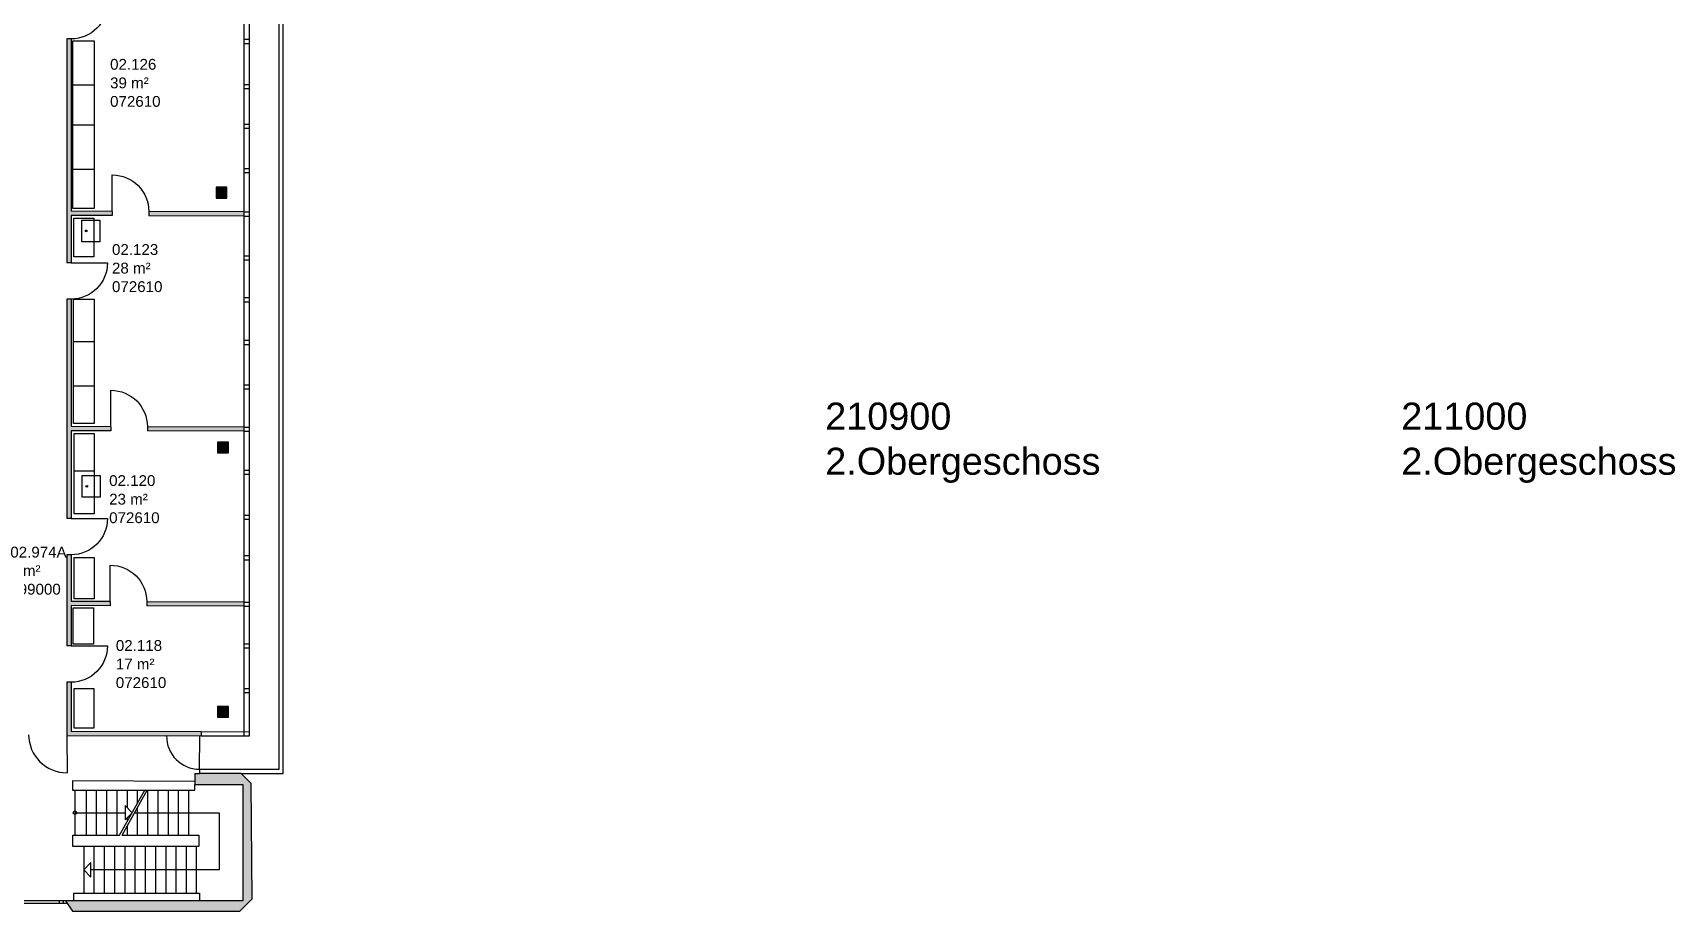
# Model space of a CAD drawing. Header units: metres. Extents: x -1 to 148, y 0 to 108.
# Drawn here: x 44 to 89.52, y 2.05 to 26.4 of the extents above; entities that cross this region are included whole.
import ezdxf

# ---------------------------------------------------------------- set-up
doc = ezdxf.new("R2010")
doc.units = ezdxf.units.M
doc.header["$MEASUREMENT"] = 0
doc.layers.get('0').update_dxf_attribs({"linetype": 'CONTINUOUS'})
for name, color, linetype in [('AUFZUEGE_TREPPEN', 34, 'CONTINUOUS'), ('AUSSENWAND_STUETZE', 7, 'CONTINUOUS'), ('AUSSENWAND_STUETZE_FILLING', 7, 'CONTINUOUS'), ('BODENKANTEN', 7, 'CONTINUOUS'), ('FENSTER', 4, 'CONTINUOUS'), ('INNENWAND', 7, 'CONTINUOUS'), ('INNENWAND_FILLING', 7, 'CONTINUOUS'), ('MOEBEL', 6, 'CONTINUOUS'), ('RAUMSTEMPEL', 7, 'CONTINUOUS'), ('SANITAER', 6, 'CONTINUOUS'), ('TEXT', 7, 'CONTINUOUS'), ('TUEREN', 4, 'CONTINUOUS')]:
    doc.layers.add(name, color=color, linetype=linetype)
doc.styles.add('ARIAL', font='arial.ttf')

# ---------------------------------------------------------------- blocks, each defined once
blk = doc.blocks.new('Tuer')
at = {"layer": 'TUEREN'}
blk.add_line((0, 0), (0, 0.82), dxfattribs=at)
blk.add_arc((0, 0), 0.82, 90, 180, dxfattribs=at)
blk = doc.blocks.new('Ausgussbecken')
blk.add_lwpolyline([(-0.185, 0), (0.415, 0), (0.415, -0.5), (-0.185, -0.5)], close=True)
at = {"linetype": 'Continuous'}
blk.add_circle((0.115, -0.124), 0.0253, dxfattribs=at)
blk = doc.blocks.new('Raumstempel')
at = {"color": 0, "linetype": 'ByBlock', "style": 'ARIAL'}
for tag, p in [('HOERSAALNUMMER', (0, 1.029)), ('ANZAHL PLAETZE', (0, 0.514)), ('RAUMNUMMER', (0, 0)), ('FLÄCHE', (0, -0.514)), ('INSTITUTSNUMMER1', (0, -1.029)), ('INSTITUTSNUMMER2', (0, -1.543))]:
    blk.add_attdef(tag, p, '', height=0.3, dxfattribs=at)

msp = doc.modelspace()

# ---------------------------------------------------------------- hatches: boundary and pattern name
at = {"layer": 'AUSSENWAND_STUETZE_FILLING'}
for points in [[(49.383, 21.822), (49.383, 22.122), (49.083, 22.122), (49.083, 21.822)], [(49.424, 14.756), (49.424, 15.056), (49.124, 15.056), (49.124, 14.756)], [(49.425, 7.428), (49.425, 7.728), (49.125, 7.728), (49.125, 7.428)], [(50.054, 5.592), (49.781, 5.87), (48.496, 5.87), (48.496, 5.56), (49.82, 5.56), (49.82, 2.339), (44.906, 2.339), (45.106, 2.053), (49.739, 2.053), (50.083, 2.393)]]:
    msp.add_hatch(color=256, dxfattribs=at).paths.add_polyline_path(points)
at = {"layer": 'INNENWAND_FILLING'}
h = msp.add_hatch(color=256, dxfattribs=at)
h.paths.add_polyline_path([(49.847, 21.324), (49.847, 21.439), (47.216, 21.448), (47.216, 21.333)])
h.paths.add_polyline_path([(44.947, 20.03), (45.062, 20.03), (45.062, 21.34), (46.206, 21.336), (46.206, 21.451), (45.062, 21.455), (45.062, 26.232), (44.947, 26.232)])
h.paths.add_polyline_path([(46.167, 15.368), (46.167, 15.483), (45.062, 15.487), (45.062, 19.02), (44.947, 19.02), (44.947, 12.942), (45.062, 12.942), (45.062, 15.372)])
h.paths.add_polyline_path([(47.177, 15.48), (47.177, 15.365), (49.847, 15.356), (49.847, 15.471)])
h = msp.add_hatch(color=256, dxfattribs=at)
h.paths.add_polyline_path([(49.847, 10.506), (49.847, 10.621), (47.159, 10.63), (47.159, 10.515)])
h.paths.add_polyline_path([(46.149, 10.518), (46.149, 10.633), (45.062, 10.637), (45.062, 11.932), (44.947, 11.932), (44.947, 9.409), (45.062, 9.409), (45.062, 10.522)])
h.paths.add_polyline_path([(44.947, 6.917), (48.667, 6.905), (48.667, 7.02), (45.062, 7.032), (45.062, 8.399), (44.947, 8.399)])

# ---------------------------------------------------------------- linework, layer by layer
at = {"layer": 'AUFZUEGE_TREPPEN'}
for p, q in [((48.496, 5.649), (45.1, 5.662)), ((45.1, 5.662), (45.1, 5.408)), ((48.496, 5.408), (48.496, 5.56)), ((45.1, 5.408), (48.496, 5.408)), ((45.172, 4.158), (45.172, 5.408)), ((45.488, 4.158), (45.488, 5.408)), ((45.772, 4.158), (45.772, 5.408)), ((46.056, 4.158), (46.056, 5.408)), ((46.34, 4.158), (46.34, 5.408)), ((46.408, 4.158), (47.107, 5.408)), ((46.477, 4.158), (47.176, 5.408)), ((46.624, 4.917), (46.624, 5.408)), ((46.908, 5.052), (46.908, 5.408)), ((47.192, 4.158), (47.192, 5.408)), ((47.476, 4.158), (47.476, 5.408)), ((47.76, 4.158), (47.76, 5.408)), ((48.044, 4.158), (48.044, 5.408)), ((48.328, 4.158), (48.328, 5.408)), ((45.172, 4.783), (46.558, 4.783)), ((46.558, 4.983), (46.558, 4.583)), ((46.558, 4.983), (46.758, 4.783)), ((46.758, 4.783), (46.558, 4.583)), ((46.624, 4.544), (46.624, 4.649)), ((46.827, 4.783), (49.169, 4.783)), ((46.908, 4.158), (46.908, 4.929)), ((49.169, 4.783), (49.169, 3.199)), ((46.624, 4.158), (46.624, 4.421)), ((45.414, 3.848), (45.414, 2.55)), ((45.698, 3.848), (45.698, 2.55)), ((45.982, 3.848), (45.982, 2.55)), ((46.266, 3.848), (46.266, 2.55)), ((46.55, 3.848), (46.55, 2.55)), ((46.834, 3.848), (46.834, 2.55)), ((47.118, 3.848), (47.118, 2.55)), ((47.402, 3.848), (47.402, 2.55)), ((47.686, 3.848), (47.686, 2.55)), ((47.97, 3.848), (47.97, 2.55)), ((48.254, 3.848), (48.254, 2.55)), ((48.541, 2.55), (48.541, 3.848)), ((45.414, 3.199), (45.614, 3.399)), ((45.614, 2.999), (45.414, 3.199)), ((45.614, 2.999), (45.614, 3.399)), ((48.541, 3.199), (45.614, 3.199)), ((49.169, 3.199), (48.541, 3.199)), ((45.143, 2.339), (45.143, 2.55)), ((45.143, 2.55), (48.624, 2.55)), ((48.624, 2.55), (48.624, 2.339))]:
    msp.add_line(p, q, dxfattribs=at)
msp.add_lwpolyline([(46.477, 4.158), (48.607, 4.158), (48.607, 3.848), (45.111, 3.848), (45.111, 4.158), (46.408, 4.158)], dxfattribs=at)
msp.add_circle((45.172, 4.783), 0.05, dxfattribs=at)
at = {"layer": 'AUSSENWAND_STUETZE'}
for p, q in [((48.496, 5.87), (48.622, 5.87)), ((48.496, 5.87), (48.496, 5.56)), ((48.496, 5.56), (49.82, 5.56)), ((49.781, 5.87), (48.622, 5.87)), ((50.054, 5.592), (49.781, 5.87)), ((49.82, 5.56), (49.82, 2.339)), ((50.083, 2.393), (50.054, 5.592)), ((49.82, 2.339), (44.906, 2.339)), ((44.906, 2.339), (45.106, 2.053)), ((49.739, 2.053), (50.083, 2.393)), ((45.106, 2.053), (49.739, 2.053))]:
    msp.add_line(p, q, dxfattribs=at)
for points in [[(49.083, 21.822), (49.383, 21.822), (49.383, 22.122), (49.083, 22.122)], [(49.124, 14.756), (49.424, 14.756), (49.424, 15.056), (49.124, 15.056)], [(49.125, 7.428), (49.425, 7.428), (49.425, 7.728), (49.125, 7.728)]]:
    msp.add_lwpolyline(points, close=True, dxfattribs=at)
at = {"layer": 'BODENKANTEN'}
for p, q in [((50.825, 5.985), (50.825, 34.554)), ((50.94, 5.87), (50.94, 34.438)), ((48.622, 5.985), (48.629, 6.905)), ((48.622, 5.985), (50.825, 5.985)), ((48.622, 5.985), (48.622, 5.87)), ((49.781, 5.87), (50.94, 5.87))]:
    msp.add_line(p, q, dxfattribs=at)
at = {"layer": 'FENSTER'}
for p, q in [((49.847, 28.518), (49.847, 21.324)), ((49.997, 28.517), (49.997, 21.323)), ((49.847, 26.225), (49.997, 26.225)), ((49.847, 26.11), (49.997, 26.11)), ((49.847, 24.974), (49.997, 24.974)), ((49.847, 24.859), (49.997, 24.859)), ((49.847, 23.872), (49.997, 23.872)), ((49.847, 23.757), (49.997, 23.757)), ((49.847, 22.642), (49.997, 22.642)), ((49.847, 22.527), (49.997, 22.527)), ((49.847, 21.439), (49.997, 21.439)), ((49.847, 21.324), (49.847, 15.356)), ((49.847, 21.324), (49.997, 21.324)), ((49.997, 21.323), (49.997, 15.356)), ((49.847, 20.221), (49.997, 20.221)), ((49.847, 20.106), (49.997, 20.106)), ((49.847, 19.062), (49.997, 19.062)), ((49.847, 18.947), (49.997, 18.947)), ((49.847, 17.879), (49.997, 17.879)), ((49.847, 17.764), (49.997, 17.764)), ((49.847, 16.646), (49.997, 16.646)), ((49.847, 16.531), (49.997, 16.531)), ((49.847, 15.471), (49.997, 15.471)), ((49.847, 15.356), (49.847, 10.506)), ((49.847, 15.356), (49.997, 15.356)), ((49.997, 15.356), (49.997, 10.505)), ((49.847, 14.278), (49.997, 14.278)), ((49.847, 14.163), (49.997, 14.163)), ((49.847, 13.031), (49.997, 13.031)), ((49.847, 12.916), (49.997, 12.916)), ((49.847, 11.91), (49.997, 11.91)), ((49.847, 11.795), (49.997, 11.795)), ((49.847, 10.621), (49.997, 10.621)), ((49.847, 10.506), (49.847, 7.016)), ((49.847, 10.506), (49.997, 10.506)), ((49.997, 10.505), (49.997, 7.015)), ((49.847, 9.467), (49.997, 9.467)), ((49.847, 9.352), (49.997, 9.352)), ((49.847, 8.23), (49.997, 8.23)), ((49.847, 8.115), (49.997, 8.115)), ((49.997, 7.015), (48.667, 7.02)), ((49.997, 6.9), (48.667, 6.905)), ((49.847, 7.016), (49.847, 6.901)), ((49.997, 7.015), (49.997, 6.9)), ((44.906, 2.339), (41.399, 2.339)), ((44.741, 2.263), (44.741, 2.339)), ((44.856, 2.263), (44.856, 2.339)), ((44.959, 2.263), (41.333, 2.263))]:
    msp.add_line(p, q, dxfattribs=at)
at = {"layer": 'INNENWAND'}
for p, q in [((45.062, 26.232), (44.947, 26.232)), ((44.947, 26.232), (44.947, 20.03)), ((45.062, 26.232), (45.062, 21.455)), ((46.206, 21.451), (45.062, 21.455)), ((46.206, 21.451), (46.206, 21.336)), ((49.847, 21.439), (47.216, 21.448)), ((47.216, 21.448), (47.216, 21.333)), ((46.206, 21.336), (45.062, 21.34)), ((45.062, 21.34), (45.062, 20.03)), ((49.847, 21.324), (47.216, 21.333)), ((45.062, 20.03), (44.947, 20.03)), ((45.062, 19.02), (44.947, 19.02)), ((44.947, 19.02), (44.947, 12.942)), ((45.062, 19.02), (45.062, 15.487)), ((46.167, 15.483), (45.062, 15.487)), ((46.167, 15.483), (46.167, 15.368)), ((49.847, 15.471), (47.177, 15.48)), ((47.177, 15.48), (47.177, 15.365)), ((46.167, 15.368), (45.062, 15.372)), ((45.062, 15.372), (45.062, 12.942)), ((49.847, 15.356), (47.177, 15.365)), ((45.062, 12.942), (44.947, 12.942)), ((45.062, 11.932), (44.947, 11.932)), ((44.947, 11.932), (44.947, 9.409)), ((45.062, 11.932), (45.062, 10.637)), ((46.149, 10.633), (45.062, 10.637)), ((46.149, 10.518), (45.062, 10.522)), ((45.062, 10.522), (45.062, 9.409)), ((46.149, 10.633), (46.149, 10.518)), ((49.847, 10.621), (47.159, 10.63)), ((47.159, 10.63), (47.159, 10.515)), ((49.847, 10.506), (47.159, 10.515)), ((45.062, 9.409), (44.947, 9.409)), ((45.062, 8.399), (44.947, 8.399)), ((44.947, 8.399), (44.947, 6.917)), ((45.062, 8.399), (45.062, 7.032)), ((48.667, 6.905), (44.947, 6.917)), ((48.667, 7.02), (45.062, 7.032)), ((48.667, 7.02), (48.667, 6.905))]:
    msp.add_line(p, q, dxfattribs=at)
at = {"layer": 'MOEBEL'}
for p, q in [((45.115, 24.965), (45.707, 24.965)), ((45.115, 23.855), (45.707, 23.855)), ((45.115, 22.624), (45.707, 22.624)), ((45.134, 17.843), (45.704, 17.843)), ((45.134, 16.62), (45.704, 16.62)), ((45.148, 14.262), (45.703, 14.262))]:
    msp.add_line(p, q, dxfattribs=at)
for points in [[(45.707, 21.533), (45.115, 21.533), (45.115, 26.176), (45.707, 26.176)], [(45.696, 20.196), (45.142, 20.196), (45.142, 21.268), (45.696, 21.268)], [(45.704, 15.57), (45.134, 15.57), (45.134, 19.022), (45.704, 19.022)], [(45.703, 13.067), (45.148, 13.067), (45.148, 15.29), (45.703, 15.29)], [(45.705, 10.711), (45.151, 10.711), (45.151, 11.861), (45.705, 11.861)], [(45.688, 9.451), (45.119, 9.451), (45.119, 10.46), (45.688, 10.46)], [(45.698, 7.13), (45.147, 7.13), (45.147, 8.225), (45.698, 8.225)]]:
    msp.add_lwpolyline(points, close=True, dxfattribs=at)
at = {"layer": 'TUEREN'}
msp.add_line((44.947, 6.917), (44.951, 5.888), dxfattribs=at)
msp.add_arc((44.947, 6.948), 1.06, 180.1993, 270.1993, dxfattribs=at)

# ---------------------------------------------------------------- block references
at = {"layer": 'RAUMSTEMPEL'}
ref = msp.add_blockref('Raumstempel', (46.144, 25.894), dxfattribs=at)
ref.add_attrib('RAUMNUMMER', '02.126', (46.144, 25.379), dxfattribs={"layer": '0', "color": 0, "linetype": 'ByBlock', "height": 0.3, "style": 'ARIAL'})
ref.add_attrib('FLÄCHE_NGF', '39 m²', (46.144, 24.865), dxfattribs={"layer": '0', "color": 0, "linetype": 'ByBlock', "height": 0.3, "style": 'ARIAL'})
ref.add_attrib('NUTZER_1', '072610', (46.144, 24.351), dxfattribs={"layer": '0', "color": 0, "linetype": 'ByBlock', "height": 0.3, "style": 'ARIAL'})
ref = msp.add_blockref('Raumstempel', (46.197, 20.759), dxfattribs=at)
ref.add_attrib('RAUMNUMMER', '02.123', (46.197, 20.245), dxfattribs={"color": 7, "height": 0.3, "style": 'ARIAL'})
ref.add_attrib('FLÄCHE_NGF', '28 m²', (46.197, 19.73), dxfattribs={"color": 7, "height": 0.3, "style": 'ARIAL'})
ref.add_attrib('NUTZER_1', '072610', (46.197, 19.216), dxfattribs={"color": 7, "height": 0.3, "style": 'ARIAL'})
ref = msp.add_blockref('Raumstempel', (46.118, 14.353), dxfattribs=at)
ref.add_attrib('RAUMNUMMER', '02.120', (46.118, 13.839), dxfattribs={"color": 7, "height": 0.3, "style": 'ARIAL'})
ref.add_attrib('FLÄCHE_NGF', '23 m²', (46.118, 13.324), dxfattribs={"color": 7, "height": 0.3, "style": 'ARIAL'})
ref.add_attrib('NUTZER_1', '072610', (46.118, 12.81), dxfattribs={"color": 7, "height": 0.3, "style": 'ARIAL'})
ref = msp.add_blockref('Raumstempel', (43.379, 12.371), dxfattribs=at)
ref.add_attrib('RAUMNUMMER', '02.974A', (43.379, 11.856), dxfattribs={"color": 7, "height": 0.3, "style": 'ARIAL'})
ref.add_attrib('FLÄCHE_NGF', '3 m²', (43.379, 11.342), dxfattribs={"color": 7, "height": 0.3, "style": 'ARIAL'})
ref.add_attrib('NUTZER_1', '899000', (43.379, 10.828), dxfattribs={"color": 7, "height": 0.3, "style": 'ARIAL'})
ref = msp.add_blockref('Raumstempel', (46.303, 9.781), dxfattribs=at)
ref.add_attrib('RAUMNUMMER', '02.118', (46.303, 9.267), dxfattribs={"color": 7, "height": 0.3, "style": 'ARIAL'})
ref.add_attrib('FLÄCHE_NGF', '17 m²', (46.303, 8.753), dxfattribs={"color": 7, "height": 0.3, "style": 'ARIAL'})
ref.add_attrib('NUTZER_1', '072610', (46.303, 8.239), dxfattribs={"color": 7, "height": 0.3, "style": 'ARIAL'})
at = {"layer": 'SANITAER', "rotation": 90}
for p in [(45.361, 20.794), (45.373, 13.715)]:
    msp.add_blockref('Ausgussbecken', p, dxfattribs=at)
at = {"layer": 'TUEREN'}
for p, xscale, yscale, zscale, rotation in [((45.062, 27.242), -1.231732666875722, 1.231732666875738, 1.231732666875737, 269.9999999969405), ((45.062, 20.03), -1.231732666875722, 1.231732666875738, 1.231732666875737, 269.9999999969405), ((45.062, 12.942), -1.231732666875722, 1.231732666875738, 1.231732666875737, 269.9999999969405), ((45.062, 9.409), -1.231732666875722, 1.231732666875738, 1.231732666875737, 269.9999999969405), ((48.629, 6.905), 1.121748669370269, 1.121748669370269, 1.121748669370269, 89.5795467822428)]:
    msp.add_blockref('Tuer', p, dxfattribs=dict(at, xscale=xscale, yscale=yscale, zscale=zscale, rotation=rotation))
at = {"layer": 'TUEREN', "xscale": -1.231707317073273, "yscale": 1.231707317073299, "zscale": 1.231707317073299}
for p in [(46.206, 21.451), (46.167, 15.483), (46.149, 10.633)]:
    msp.add_blockref('Tuer', p, dxfattribs=at)

# ---------------------------------------------------------------- texts
at = {"layer": 'TEXT', "char_height": 0.75, "attachment_point": 1, "style": 'ARIAL'}
for s, insert in [('210900\\P2.Obergeschoss', (65.962, 16.151)), ('211000\\P2.Obergeschoss', (81.925, 16.151))]:
    msp.add_mtext(s, dxfattribs=dict(at, insert=insert))

doc.saveas('drawing.dxf')
